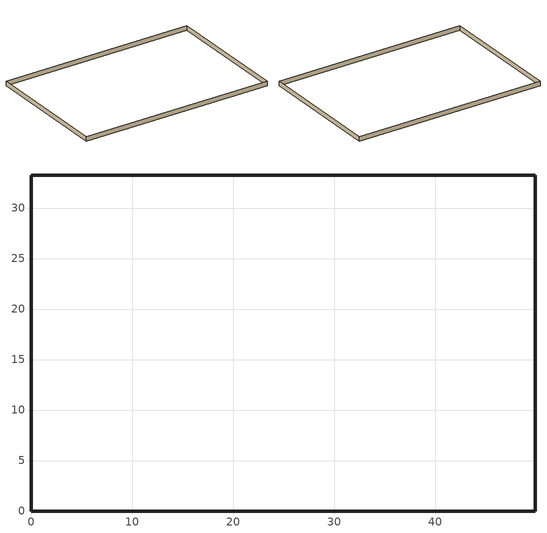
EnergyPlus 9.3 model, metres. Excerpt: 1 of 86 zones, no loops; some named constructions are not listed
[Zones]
FirstFloor_Plenum ZN
 wall outside (nonres_ext_wall): 49.91,0 49.91,33.27 0,33.27 0,0 49.91,0 z2.74:3.96
[Schedule:Compact]
Lobby_Mid ZN Occupancy Schedule: Through: 12/31, For: Monday, Until: 07:00, 0, Until: 07:20, 0, Until: 07:40, 0, Until: 08:00, 0.143, Until: 08:20, 0.857, Until: 08:40, 0.857, Until: 09:00, 0.857, Until: 09:20, 1, Until: 09:40, 1, Until: 10:00, 0.857, Until: 10:20, 0.857, Until: 10:40, 0.857, Until: 11:00, 0.714, Until: 11:20, 0.571, Until: 11:40, 0.429, Until: 12:00, 0.571, Until: 12:20, 0.571, Until: 12:40, 0.571, Until: 13:00, 0.571, Until: 13:20, 0.429, Until: 13:40, 0.143, Until: 14:00, 0.286, Until: 14:20, 0.571, Until: 14:40, 0.857, Until: 15:00, 1, Until: 15:20, 1, Until: 15:40, 0.857, Until: 16:00, 0.857, Until: 16:20, 0.714, Until: 16:40, 1, Until: 17:00, 0.857, Until: 17:20, 0.714, Until: 17:40, 0.714, Until: 18:00, 0.857, Until: 18:20, 0.571, Until: 18:40, 0.286, Until: 19:00, 0, Until: 19:20, 0, Until: 19:40, 0, Until: 20:00, 0, Until: 20:20, 0, Until: 20:40, 0, Until: 21:00, 0, Until: 24:00, 0, For: Tuesday, Until: 07:00, 0, Until: 07:20, 0, Until: 07:40, 0.143, Until: 08:00, 0.286, Until: 08:20, 0.571, Until: 08:40, 0.571, Until: 09:00, 0.571, Until: 09:20, 0.714, Until: 09:40, 0.857, Until: 10:00, 0.857, Until: 10:20, 0.714, Until: 10:40, 0.857, Until: 11:00, 0.857, Until: 11:20, 0.857, Until: 11:40, 0.857, Until: 12:00, 0.857, Until: 12:20, 0.857, Until: 12:40, 0.571, Until: 13:00, 0.286, Until: 13:20, 0.143, Until: 13:40, 0.571, Until: 14:00, 0.571, Until: 14:20, 0.857, Until: 14:40, 0.857, Until: 15:00, 0.857, Until: 15:20, 0.714, Until: 15:40, 0.857, Until: 16:00, 0.857, Until: 16:20, 1, Until: 16:40, 1, Until: 17:00, 0.857, Until: 17:20, 0.857, Until: 17:40, 0.857, Until: 18:00, 0.571, Until: 18:20, 0.286, Until: 18:40, 0.286, Until: 19:00, 0, Until: 19:20, 0, Until: 19:40, 0, Until: 20:00, 0, Until: 20:20, 0, Until: 20:40, 0, Until: 21:00, 0, Until: 24:00, 0, For: Wednesday, Until: 07:00, 0, Until: 07:20, 0, Until: 07:40, 0, Until: 08:00, 0.143, Until: 08:20, 0.714, Until: 08:40, 1, Until: 09:00, 0.857, Until: 09:20, 0.857, Until: 09:40, 0.857, Until: 10:00, 0.857, Until: 10:20, 0.857, Until: 10:40, 0.714, Until: 11:00, 0.857, Until: 11:20, 0.857, Until: 11:40, 0.857, Until: 12:00, 0.857, Until: 12:20, 0.714, Until: 12:40, 0.857, Until: 13:00, 0.571, Until: 13:20, 0.143, Until: 13:40, 0.143, Until: 14:00, 0.714, Until: 14:20, 1, Until: 14:40, 0.571, Until: 15:00, 0.571, Until: 15:20, 0.571, Until: 15:40, 1, Until: 16:00, 0.857, Until: 16:20, 0.857, Until: 16:40, 0.857, Until: 17:00, 0.857, Until: 17:20, 0.857, Until: 17:40, 0.857, Until: 18:00, 0.714, Until: 18:20, 0.286, Until: 18:40, 0.286, Until: 19:00, 0.143, Until: 19:20, 0, Until: 19:40, 0, Until: 20:00, 0, Until: 20:20, 0, Until: 20:40, 0, Until: 21:00, 0, Until: 24:00, 0, For: Thursday, Until: 07:00, 0, Until: 07:20, 0, Until: 07:40, 0, Until: 08:00, 0.143, Until: 08:20, 0.571, Until: 08:40, 0.714, Until: 09:00, 0.857, Until: 09:20, 1, Until: 09:40, 1, Until: 10:00, 1, Until: 10:20, 1, Until: 10:40, 1, Until: 11:00, 0.857, Until: 11:20, 0.857, Until: 11:40, 0.714, Until: 12:00, 0.857, Until: 12:20, 0.857, Until: 12:40, 0.857, Until: 13:00, 0.429, Until: 13:20, 0.286, Until: 13:40, 0.286, Until: 14:00, 0.429, Until: 14:20, 0.571, Until: 14:40, 0.857, Until: 15:00, 0.857, Until: 15:20, 0.714, Until: 15:40, 1, Until: 16:00, 0.857, Until: 16:20, 0.857, Until: 16:40, 1, Until: 17:00, 0.857, Until: 17:20, 0.857, Until: 17:40, 0.571, Until: 18:00, 0.571, Until: 18:20, 0.429, Until: 18:40, 0.286, Until: 19:00, 0, Until: 19:20, 0, Until: 19:40, 0, Until: 20:00, 0, Until: 20:20, 0, Until: 20:40, 0, Until: 21:00, 0, Until: 24:00, 0, For: Friday, Until: 07:00, 0, Until: 07:20, 0, Until: 07:40, 0, Until: 08:00, 0, Until: 08:20, 0.286, Until: 08:40, 0.429, Until: 09:00, 0.429, Until: 09:20, 0.286, Until: 09:40, 0.429, Until: 10:00, 0.429, Until: 10:20, 0.429, Until: 10:40, 0.571, Until: 11:00, 0.571, Until: 11:20, 0.571, Until: 11:40, 0.286, Until: 12:00, 0.286, Until: 12:20, 0.286, Until: 12:40, 0.286, Until: 13:00, 0.143, Until: 13:20, 0.143, Until: 13:40, 0.286, Until: 14:00, 0.286, Until: 14:20, 0.429, Until: 14:40, 0.286, Until: 15:00, 0.286, Until: 15:20, 0.286, Until: 15:40, 0.571, Until: 16:00, 0.429, Until: 16:20, 0.429, Until: 16:40, 0.429, Until: 17:00, 0.429, Until: 17:20, 0.429, Until: 17:40, 0.286, Until: 18:00, 0.286, Until: 18:20, 0.286, Until: 18:40, 0.143, Until: 19:00, 0, Until: 19:20, 0, Until: 19:40, 0, Until: 20:00, 0, Until: 20:20, 0, Until: 20:40, 0, Until: 21:00, 0, Until: 24:00, 0, For: Saturday, Until: 07:00, 0, Until: 07:20, 0, Until: 07:40, 0, Until: 08:00, 0, Until: 08:20, 0.143, Until: 08:40, 0.143, Until: 09:00, 0.143, Until: 09:20, 0.143, Until: 09:40, 0.143, Until: 10:00, 0.143, Until: 10:20, 0.143, Until: 10:40, 0.143, Until: 11:00, 0.143, Until: 11:20, 0.143, Until: 11:40, 0, Until: 12:00, 0, Until: 12:20, 0, Until: 12:40, 0, Until: 13:00, 0.143, Until: 13:20, 0, Until: 13:40, 0, Until: 14:00, 0, Until: 14:20, 0, Until: 14:40, 0, Until: 15:00, 0, Until: 15:20, 0, Until: 15:40, 0, Until: 16:00, 0, Until: 24:00, 0, For: Sunday WinterDesignDay Holiday CustomDay1 CustomDay2, Until: 24:00, 0, For: SummerDesignDay, Until: 06:00, 0, Until: 22:00, 1, Until: 24:00, 0.05
Lobby_Top ZN Occupancy Schedule: Through: 12/31, For: Monday, Until: 07:00, 0, Until: 07:20, 0, Until: 07:40, 0, Until: 08:00, 0.286, Until: 08:20, 0.571, Until: 08:40, 1, Until: 09:00, 1, Until: 09:20, 1, Until: 09:40, 1, Until: 10:00, 0.857, Until: 10:20, 0.714, Until: 10:40, 0.571, Until: 11:00, 0.571, Until: 11:20, 0.714, Until: 11:40, 0.857, Until: 12:00, 0.857, Until: 12:20, 0.857, Until: 12:40, 0.857, Until: 13:00, 0.714, Until: 13:20, 0.286, Until: 13:40, 0, Until: 14:00, 0.571, Until: 14:20, 0.857, Until: 14:40, 1, Until: 15:00, 1, Until: 15:20, 1, Until: 15:40, 0.857, Until: 16:00, 0.857, Until: 16:20, 0.857, Until: 16:40, 1, Until: 17:00, 0.857, Until: 17:20, 0.714, Until: 17:40, 0.857, Until: 18:00, 0.571, Until: 18:20, 0.286, Until: 18:40, 0.286, Until: 19:00, 0, Until: 19:20, 0, Until: 19:40, 0, Until: 20:00, 0, Until: 20:20, 0, Until: 20:40, 0, Until: 21:00, 0, Until: 24:00, 0, For: Tuesday, Until: 07:00, 0, Until: 07:20, 0, Until: 07:40, 0, Until: 08:00, 0.286, Until: 08:20, 0.857, Until: 08:40, 0.714, Until: 09:00, 0.857, Until: 09:20, 0.857, Until: 09:40, 0.857, Until: 10:00, 0.857, Until: 10:20, 0.714, Until: 10:40, 0.714, Until: 11:00, 0.857, Until: 11:20, 1, Until: 11:40, 0.857, Until: 12:00, 0.857, Until: 12:20, 0.714, Until: 12:40, 0.571, Until: 13:00, 0.286, Until: 13:20, 0.571, Until: 13:40, 0.429, Until: 14:00, 0.286, Until: 14:20, 0.429, Until: 14:40, 0.857, Until: 15:00, 0.857, Until: 15:20, 0.857, Until: 15:40, 1, Until: 16:00, 0.857, Until: 16:20, 0.714, Until: 16:40, 0.571, Until: 17:00, 0.714, Until: 17:20, 0.857, Until: 17:40, 0.714, Until: 18:00, 0.571, Until: 18:20, 0.286, Until: 18:40, 0.143, Until: 19:00, 0.286, Until: 19:20, 0, Until: 19:40, 0.143, Until: 20:00, 0.143, Until: 20:20, 0, Until: 20:40, 0, Until: 21:00, 0, Until: 24:00, 0, For: Wednesday, Until: 07:00, 0, Until: 07:20, 0, Until: 07:40, 0, Until: 08:00, 0.286, Until: 08:20, 0.571, Until: 08:40, 0.857, Until: 09:00, 0.857, Until: 09:20, 0.857, Until: 09:40, 0.857, Until: 10:00, 0.857, Until: 10:20, 1, Until: 10:40, 1, Until: 11:00, 0.857, Until: 11:20, 0.857, Until: 11:40, 0.857, Until: 12:00, 0.857, Until: 12:20, 1, Until: 12:40, 1, Until: 13:00, 0.714, Until: 13:20, 0.286, Until: 13:40, 0.143, Until: 14:00, 0.429, Until: 14:20, 0.857, Until: 14:40, 0.714, Until: 15:00, 0.857, Until: 15:20, 0.857, Until: 15:40, 0.857, Until: 16:00, 0.857, Until: 16:20, 1, Until: 16:40, 0.857, Until: 17:00, 0.571, Until: 17:20, 0.571, Until: 17:40, 0.714, Until: 18:00, 0.571, Until: 18:20, 0.571, Until: 18:40, 0.429, Until: 19:00, 0.286, Until: 19:20, 0, Until: 19:40, 0, Until: 20:00, 0, Until: 20:20, 0, Until: 20:40, 0, Until: 21:00, 0, Until: 24:00, 0, For: Thursday, Until: 07:00, 0, Until: 07:20, 0, Until: 07:40, 0, Until: 08:00, 0.143, Until: 08:20, 0.143, Until: 08:40, 0.286, Until: 09:00, 0.571, Until: 09:20, 0.857, Until: 09:40, 0.857, Until: 10:00, 0.857, Until: 10:20, 0.714, Until: 10:40, 1, Until: 11:00, 0.857, Until: 11:20, 0.857, Until: 11:40, 0.714, Until: 12:00, 0.714, Until: 12:20, 0.714, Until: 12:40, 0.571, Until: 13:00, 0.429, Until: 13:20, 0.286, Until: 13:40, 0.286, Until: 14:00, 0.429, Until: 14:20, 0.714, Until: 14:40, 0.857, Until: 15:00, 0.857, Until: 15:20, 1, Until: 15:40, 1, Until: 16:00, 1, Until: 16:20, 1, Until: 16:40, 0.286, Until: 17:00, 0.571, Until: 17:20, 0.857, Until: 17:40, 0.857, Until: 18:00, 0.571, Until: 18:20, 0.286, Until: 18:40, 0.286, Until: 19:00, 0, Until: 19:20, 0, Until: 19:40, 0, Until: 20:00, 0, Until: 20:20, 0, Until: 20:40, 0, Until: 21:00, 0, Until: 24:00, 0, For: Friday, Until: 07:00, 0, Until: 07:20, 0, Until: 07:40, 0, Until: 08:00, 0.143, Until: 08:20, 0.286, Until: 08:40, 0.571, Until: 09:00, 0.571, Until: 09:20, 0.571, Until: 09:40, 0.429, Until: 10:00, 0.429, Until: 10:20, 0.429, Until: 10:40, 0.571, Until: 11:00, 0.571, Until: 11:20, 0.571, Until: 11:40, 0.429, Until: 12:00, 0.429, Until: 12:20, 0.429, Until: 12:40, 0.286, Until: 13:00, 0.286, Until: 13:20, 0.143, Until: 13:40, 0.143, Until: 14:00, 0.286, Until: 14:20, 0.286, Until: 14:40, 0.286, Until: 15:00, 0.429, Until: 15:20, 0.286, Until: 15:40, 0.429, Until: 16:00, 0.429, Until: 16:20, 0.571, Until: 16:40, 0.571, Until: 17:00, 0.429, Until: 17:20, 0.429, Until: 17:40, 0.286, Until: 18:00, 0.429, Until: 18:20, 0.286, Until: 18:40, 0.143, Until: 19:00, 0, Until: 19:20, 0, Until: 19:40, 0, Until: 20:00, 0, Until: 20:20, 0, Until: 20:40, 0, Until: 21:00, 0, Until: 24:00, 0, For: Saturday, Until: 07:00, 0, Until: 07:20, 0, Until: 07:40, 0, Until: 08:00, 0, Until: 08:20, 0, Until: 08:40, 0.143, Until: 09:00, 0.143, Until: 09:20, 0.143, Until: 09:40, 0.143, Until: 10:00, 0.143, Until: 10:20, 0.143, Until: 10:40, 0, Until: 11:00, 0, Until: 11:20, 0, Until: 11:40, 0, Until: 12:00, 0, Until: 12:20, 0, Until: 12:40, 0, Until: 13:00, 0, Until: 13:20, 0, Until: 13:40, 0, Until: 14:00, 0, Until: 14:20, 0, Until: 14:40, 0, Until: 15:00, 0, Until: 15:20, 0, Until: 15:40, 0, Until: 16:00, 0, Until: 24:00, 0, For: Sunday WinterDesignDay Holiday CustomDay1 CustomDay2, Until: 24:00, 0, For: SummerDesignDay, Until: 06:00, 0, Until: 22:00, 1, Until: 24:00, 0.05
OpenOffice_Bot_1 ZN Occupancy Schedule: Through: 12/31, For: Monday, Until: 07:00, 0, Until: 07:20, 0, Until: 07:40, 0, Until: 08:00, 0.4, Until: 08:20, 0.8, Until: 08:40, 1, Until: 09:00, 0.9, Until: 09:20, 0.8, Until: 09:40, 0.8, Until: 10:00, 0.8, Until: 10:20, 0.7, Until: 10:40, 0.8, Until: 11:00, 0.9, Until: 11:20, 1, Until: 11:40, 0.8, Until: 12:00, 0.8, Until: 12:20, 0.7, Until: 12:40, 0.6, Until: 13:00, 0.6, Until: 13:20, 0.6, Until: 13:40, 0.5, Until: 14:00, 0.4, Until: 14:20, 0.4, Until: 14:40, 0.9, Until: 15:00, 0.9, Until: 15:20, 0.9, Until: 15:40, 1, Until: 16:00, 1, Until: 16:20, 0.9, Until: 16:40, 1, Until: 17:00, 0.8, Until: 17:20, 0.7, Until: 17:40, 0.7, Until: 18:00, 0.8, Until: 18:20, 0.6, Until: 18:40, 0.2, Until: 19:00, 0.1, Until: 19:20, 0, Until: 19:40, 0, Until: 20:00, 0, Until: 20:20, 0, Until: 20:40, 0, Until: 21:00, 0, Until: 24:00, 0, For: Tuesday, Until: 07:00, 0, Until: 07:20, 0, Until: 07:40, 0, Until: 08:00, 0.4, Until: 08:20, 0.8, Until: 08:40, 0.8, Until: 09:00, 0.9, Until: 09:20, 0.9, Until: 09:40, 0.9, Until: 10:00, 1, Until: 10:20, 1, Until: 10:40, 0.8, Until: 11:00, 0.8, Until: 11:20, 0.9, Until: 11:40, 1, Until: 12:00, 1, Until: 12:20, 0.8, Until: 12:40, 0.7, Until: 13:00, 0.6, Until: 13:20, 0.4, Until: 13:40, 0.2, Until: 14:00, 0.6, Until: 14:20, 0.6, Until: 14:40, 0.6, Until: 15:00, 0.7, Until: 15:20, 0.8, Until: 15:40, 1, Until: 16:00, 0.9, Until: 16:20, 0.8, Until: 16:40, 0.8, Until: 17:00, 0.8, Until: 17:20, 0.6, Until: 17:40, 0.7, Until: 18:00, 0.6, Until: 18:20, 0.3, Until: 18:40, 0, Until: 19:00, 0, Until: 19:20, 0, Until: 19:40, 0, Until: 20:00, 0, Until: 20:20, 0, Until: 20:40, 0, Until: 21:00, 0, Until: 24:00, 0, For: Wednesday, Until: 07:00, 0, Until: 07:20, 0, Until: 07:40, 0.1, Until: 08:00, 0.3, Until: 08:20, 0.4, Until: 08:40, 0.8, Until: 09:00, 0.8, Until: 09:20, 0.8, Until: 09:40, 0.8, Until: 10:00, 0.8, Until: 10:20, 0.8, Until: 10:40, 1, Until: 11:00, 0.9, Until: 11:20, 0.8, Until: 11:40, 0.8, Until: 12:00, 0.8, Until: 12:20, 0.6, Until: 12:40, 0.6, Until: 13:00, 0.4, Until: 13:20, 0.4, Until: 13:40, 0.5, Until: 14:00, 0.7, Until: 14:20, 0.9, Until: 14:40, 1, Until: 15:00, 0.8, Until: 15:20, 0.7, Until: 15:40, 0.8, Until: 16:00, 0.8, Until: 16:20, 0.8, Until: 16:40, 0.8, Until: 17:00, 0.8, Until: 17:20, 0.8, Until: 17:40, 0.8, Until: 18:00, 0.8, Until: 18:20, 0.6, Until: 18:40, 0.5, Until: 19:00, 0.2, Until: 19:20, 0, Until: 19:40, 0, Until: 20:00, 0, Until: 20:20, 0, Until: 20:40, 0, Until: 21:00, 0, Until: 24:00, 0, For: Thursday, Until: 07:00, 0, Until: 07:20, 0, Until: 07:40, 0, Until: 08:00, 0.2, Until: 08:20, 0.3, Until: 08:40, 0.5, Until: 09:00, 0.6, Until: 09:20, 0.5, Until: 09:40, 0.9, Until: 10:00, 0.8, Until: 10:20, 0.8, Until: 10:40, 0.7, Until: 11:00, 0.8, Until: 11:20, 0.8, Until: 11:40, 0.7, Until: 12:00, 0.8, Until: 12:20, 0.9, Until: 12:40, 0.8, Until: 13:00, 0.6, Until: 13:20, 0.4, Until: 13:40, 0.2, Until: 14:00, 0.5, Until: 14:20, 0.8, Until: 14:40, 0.9, Until: 15:00, 0.9, Until: 15:20, 0.9, Until: 15:40, 1, Until: 16:00, 1, Until: 16:20, 1, Until: 16:40, 1, Until: 17:00, 0.8, Until: 17:20, 0.6, Until: 17:40, 0.4, Until: 18:00, 0.6, Until: 18:20, 0.6, Until: 18:40, 0.2, Until: 19:00, 0.1, Until: 19:20, 0, Until: 19:40, 0, Until: 20:00, 0, Until: 20:20, 0, Until: 20:40, 0, Until: 21:00, 0, Until: 24:00, 0, For: Friday, Until: 07:00, 0, Until: 07:20, 0, Until: 07:40, 0, Until: 08:00, 0.2, Until: 08:20, 0.4, Until: 08:40, 0.4, Until: 09:00, 0.4, Until: 09:20, 0.5, Until: 09:40, 0.5, Until: 10:00, 0.5, Until: 10:20, 0.4, Until: 10:40, 0.4, Until: 11:00, 0.5, Until: 11:20, 0.5, Until: 11:40, 0.4, Until: 12:00, 0.2, Until: 12:20, 0.1, Until: 12:40, 0.2, Until: 13:00, 0.2, Until: 13:20, 0.2, Until: 13:40, 0.2, Until: 14:00, 0.4, Until: 14:20, 0.4, Until: 14:40, 0.4, Until: 15:00, 0.4, Until: 15:20, 0.4, Until: 15:40, 0.4, Until: 16:00, 0.4, Until: 16:20, 0.5, Until: 16:40, 0.5, Until: 17:00, 0.5, Until: 17:20, 0.4, Until: 17:40, 0.4, Until: 18:00, 0.4, Until: 18:20, 0.3, Until: 18:40, 0.2, Until: 19:00, 0.1, Until: 19:20, 0, Until: 19:40, 0, Until: 20:00, 0, Until: 20:20, 0, Until: 20:40, 0, Until: 21:00, 0, Until: 24:00, 0, For: Saturday, Until: 07:00, 0, Until: 07:20, 0, Until: 07:40, 0, Until: 08:00, 0, Until: 08:20, 0.1, Until: 08:40, 0.2, Until: 09:00, 0.2, Until: 09:20, 0.1, Until: 09:40, 0.1, Until: 10:00, 0.1, Until: 10:20, 0.1, Until: 10:40, 0.1, Until: 11:00, 0.1, Until: 11:20, 0.1, Until: 11:40, 0, Until: 12:00, 0, Until: 12:20, 0.1, Until: 12:40, 0, Until: 13:00, 0, Until: 13:20, 0.1, Until: 13:40, 0.1, Until: 14:00, 0.1, Until: 14:20, 0, Until: 14:40, 0, Until: 15:00, 0, Until: 15:20, 0, Until: 15:40, 0, Until: 16:00, 0, Until: 24:00, 0, For: Sunday WinterDesignDay Holiday CustomDay1 CustomDay2, Until: 24:00, 0, For: SummerDesignDay, Until: 06:00, 0, Until: 22:00, 1, Until: 24:00, 0.05
OpenOffice_Bot_2 ZN Occupancy Schedule: Through: 12/31, For: Monday, Until: 07:00, 0, Until: 07:20, 0, Until: 07:40, 0, Until: 08:00, 0.273, Until: 08:20, 0.545, Until: 08:40, 0.909, Until: 09:00, 0.909, Until: 09:20, 0.818, Until: 09:40, 0.636, Until: 10:00, 0.727, Until: 10:20, 0.909, Until: 10:40, 0.727, Until: 11:00, 0.727, Until: 11:20, 0.818, Until: 11:40, 0.818, Until: 12:00, 0.818, Until: 12:20, 0.818, Until: 12:40, 0.545, Until: 13:00, 0.364, Until: 13:20, 0.273, Until: 13:40, 0.364, Until: 14:00, 0.455, Until: 14:20, 0.727, Until: 14:40, 0.909, Until: 15:00, 0.909, Until: 15:20, 0.818, Until: 15:40, 0.818, Until: 16:00, 0.909, Until: 16:20, 0.909, Until: 16:40, 1, Until: 17:00, 0.909, Until: 17:20, 0.818, Until: 17:40, 0.727, Until: 18:00, 0.545, Until: 18:20, 0.364, Until: 18:40, 0.182, Until: 19:00, 0.091, Until: 19:20, 0, Until: 19:40, 0, Until: 20:00, 0, Until: 20:20, 0, Until: 20:40, 0, Until: 21:00, 0, Until: 24:00, 0, For: Tuesday, Until: 07:00, 0, Until: 07:20, 0, Until: 07:40, 0.182, Until: 08:00, 0.455, Until: 08:20, 0.727, Until: 08:40, 0.727, Until: 09:00, 0.909, Until: 09:20, 1, Until: 09:40, 1, Until: 10:00, 0.909, Until: 10:20, 0.818, Until: 10:40, 0.727, Until: 11:00, 0.727, Until: 11:20, 0.818, Until: 11:40, 0.909, Until: 12:00, 0.909, Until: 12:20, 0.909, Until: 12:40, 0.545, Until: 13:00, 0.545, Until: 13:20, 0.364, Until: 13:40, 0.364, Until: 14:00, 0.364, Until: 14:20, 0.545, Until: 14:40, 0.727, Until: 15:00, 0.818, Until: 15:20, 0.818, Until: 15:40, 0.909, Until: 16:00, 0.818, Until: 16:20, 0.727, Until: 16:40, 0.818, Until: 17:00, 0.818, Until: 17:20, 0.818, Until: 17:40, 0.727, Until: 18:00, 0.545, Until: 18:20, 0.273, Until: 18:40, 0.091, Until: 19:00, 0.091, Until: 19:20, 0, Until: 19:40, 0, Until: 20:00, 0, Until: 20:20, 0, Until: 20:40, 0, Until: 21:00, 0, Until: 24:00, 0, For: Wednesday, Until: 07:00, 0, Until: 07:20, 0, Until: 07:40, 0.182, Until: 08:00, 0.364, Until: 08:20, 0.636, Until: 08:40, 0.909, Until: 09:00, 0.909, Until: 09:20, 0.818, Until: 09:40, 0.818, Until: 10:00, 0.909, Until: 10:20, 0.909, Until: 10:40, 0.909, Until: 11:00, 0.727, Until: 11:20, 0.455, Until: 11:40, 0.636, Until: 12:00, 0.818, Until: 12:20, 0.818, Until: 12:40, 0.364, Until: 13:00, 0.364, Until: 13:20, 0.455, Until: 13:40, 0.545, Until: 14:00, 0.909, Until: 14:20, 0.909, Until: 14:40, 0.727, Until: 15:00, 0.727, Until: 15:20, 0.818, Until: 15:40, 0.818, Until: 16:00, 0.818, Until: 16:20, 0.818, Until: 16:40, 0.818, Until: 17:00, 0.727, Until: 17:20, 0.636, Until: 17:40, 0.909, Until: 18:00, 0.727, Until: 18:20, 0.727, Until: 18:40, 0.545, Until: 19:00, 0.364, Until: 19:20, 0.182, Until: 19:40, 0, Until: 20:00, 0, Until: 20:20, 0, Until: 20:40, 0, Until: 21:00, 0, Until: 24:00, 0, For: Thursday, Until: 07:00, 0, Until: 07:20, 0, Until: 07:40, 0.182, Until: 08:00, 0.364, Until: 08:20, 0.545, Until: 08:40, 0.545, Until: 09:00, 0.727, Until: 09:20, 0.818, Until: 09:40, 0.818, Until: 10:00, 0.909, Until: 10:20, 1, Until: 10:40, 0.909, Until: 11:00, 0.909, Until: 11:20, 0.818, Until: 11:40, 0.909, Until: 12:00, 0.909, Until: 12:20, 0.909, Until: 12:40, 0.455, Until: 13:00, 0.273, Until: 13:20, 0.364, Until: 13:40, 0.364, Until: 14:00, 0.909, Until: 14:20, 0.909, Until: 14:40, 0.727, Until: 15:00, 0.636, Until: 15:20, 0.545, Until: 15:40, 0.636, Until: 16:00, 0.727, Until: 16:20, 0.818, Until: 16:40, 0.818, Until: 17:00, 0.818, Until: 17:20, 0.818, Until: 17:40, 0.818, Until: 18:00, 0.727, Until: 18:20, 0.545, Until: 18:40, 0.182, Until: 19:00, 0.091, Until: 19:20, 0, Until: 19:40, 0, Until: 20:00, 0, Until: 20:20, 0, Until: 20:40, 0, Until: 21:00, 0, Until: 24:00, 0, For: Friday, Until: 07:00, 0, Until: 07:20, 0, Until: 07:40, 0, Until: 08:00, 0.091, Until: 08:20, 0.273, Until: 08:40, 0.455, Until: 09:00, 0.455, Until: 09:20, 0.364, Until: 09:40, 0.455, Until: 10:00, 0.455, Until: 10:20, 0.545, Until: 10:40, 0.545, Until: 11:00, 0.545, Until: 11:20, 0.545, Until: 11:40, 0.364, Until: 12:00, 0.364, Until: 12:20, 0.364, Until: 12:40, 0.273, Until: 13:00, 0.182, Until: 13:20, 0.273, Until: 13:40, 0.364, Until: 14:00, 0.364, Until: 14:20, 0.364, Until: 14:40, 0.364, Until: 15:00, 0.364, Until: 15:20, 0.364, Until: 15:40, 0.364, Until: 16:00, 0.455, Until: 16:20, 0.455, Until: 16:40, 0.545, Until: 17:00, 0.455, Until: 17:20, 0.364, Until: 17:40, 0.273, Until: 18:00, 0.273, Until: 18:20, 0.273, Until: 18:40, 0.182, Until: 19:00, 0.091, Until: 19:20, 0, Until: 19:40, 0, Until: 20:00, 0, Until: 20:20, 0, Until: 20:40, 0, Until: 21:00, 0, Until: 24:00, 0, For: Saturday, Until: 07:00, 0, Until: 07:20, 0, Until: 07:40, 0, Until: 08:00, 0, Until: 08:20, 0.091, Until: 08:40, 0.182, Until: 09:00, 0.182, Until: 09:20, 0.182, Until: 09:40, 0.182, Until: 10:00, 0.182, Until: 10:20, 0.091, Until: 10:40, 0.091, Until: 11:00, 0.182, Until: 11:20, 0.182, Until: 11:40, 0.091, Until: 12:00, 0, Until: 12:20, 0, Until: 12:40, 0.091, Until: 13:00, 0.091, Until: 13:20, 0.091, Until: 13:40, 0.091, Until: 14:00, 0.091, Until: 14:20, 0, Until: 14:40, 0, Until: 15:00, 0, Until: 15:20, 0, Until: 15:40, 0, Until: 16:00, 0, Until: 24:00, 0, For: Sunday WinterDesignDay Holiday CustomDay1 CustomDay2, Until: 24:00, 0, For: SummerDesignDay, Until: 06:00, 0, Until: 22:00, 1, Until: 24:00, 0.05
OpenOffice_Bot_3 ZN Occupancy Schedule: Through: 12/31, For: Monday, Until: 07:00, 0, Until: 07:20, 0, Until: 07:40, 0.1, Until: 08:00, 0.2, Until: 08:20, 0.3, Until: 08:40, 0.8, Until: 09:00, 1, Until: 09:20, 1, Until: 09:40, 1, Until: 10:00, 0.8, Until: 10:20, 0.7, Until: 10:40, 0.5, Until: 11:00, 0.6, Until: 11:20, 0.7, Until: 11:40, 0.6, Until: 12:00, 0.6, Until: 12:20, 0.7, Until: 12:40, 0.7, Until: 13:00, 0.4, Until: 13:20, 0.2, Until: 13:40, 0.3, Until: 14:00, 0.4, Until: 14:20, 0.7, Until: 14:40, 0.9, Until: 15:00, 1, Until: 15:20, 1, Until: 15:40, 0.9, Until: 16:00, 0.9, Until: 16:20, 0.9, Until: 16:40, 1, Until: 17:00, 0.8, Until: 17:20, 0.6, Until: 17:40, 0.6, Until: 18:00, 0.6, Until: 18:20, 0.6, Until: 18:40, 0.2, Until: 19:00, 0, Until: 19:20, 0, Until: 19:40, 0, Until: 20:00, 0, Until: 20:20, 0, Until: 20:40, 0, Until: 21:00, 0, Until: 24:00, 0, For: Tuesday, Until: 07:00, 0, Until: 07:20, 0.1, Until: 07:40, 0, Until: 08:00, 0.2, Until: 08:20, 0.6, Until: 08:40, 0.8, Until: 09:00, 0.9, Until: 09:20, 1, Until: 09:40, 1, Until: 10:00, 1, Until: 10:20, 0.9, Until: 10:40, 0.9, Until: 11:00, 0.8, Until: 11:20, 0.8, Until: 11:40, 0.8, Until: 12:00, 0.8, Until: 12:20, 0.9, Until: 12:40, 0.6, Until: 13:00, 0.2, Until: 13:20, 0.2, Until: 13:40, 0.4, Until: 14:00, 0.6, Until: 14:20, 0.6, Until: 14:40, 0.5, Until: 15:00, 0.6, Until: 15:20, 0.8, Until: 15:40, 0.9, Until: 16:00, 0.8, Until: 16:20, 0.8, Until: 16:40, 0.7, Until: 17:00, 0.8, Until: 17:20, 0.8, Until: 17:40, 0.8, Until: 18:00, 0.6, Until: 18:20, 0.5, Until: 18:40, 0.2, Until: 19:00, 0, Until: 19:20, 0.1, Until: 19:40, 0.1, Until: 20:00, 0, Until: 20:20, 0, Until: 20:40, 0, Until: 21:00, 0, Until: 24:00, 0, For: Wednesday, Until: 07:00, 0, Until: 07:20, 0, Until: 07:40, 0, Until: 08:00, 0.2, Until: 08:20, 0.8, Until: 08:40, 0.8, Until: 09:00, 0.8, Until: 09:20, 0.7, Until: 09:40, 0.7, Until: 10:00, 0.8, Until: 10:20, 0.8, Until: 10:40, 0.9, Until: 11:00, 0.9, Until: 11:20, 0.9, Until: 11:40, 0.8, Until: 12:00, 0.9, Until: 12:20, 1, Until: 12:40, 0.9, Until: 13:00, 0.8, Until: 13:20, 0.8, Until: 13:40, 0.5, Until: 14:00, 0.2, Until: 14:20, 0.4, Until: 14:40, 0.8, Until: 15:00, 0.8, Until: 15:20, 0.9, Until: 15:40, 0.9, Until: 16:00, 0.8, Until: 16:20, 0.8, Until: 16:40, 0.8, Until: 17:00, 0.8, Until: 17:20, 0.8, Until: 17:40, 0.6, Until: 18:00, 0.6, Until: 18:20, 0.6, Until: 18:40, 0.4, Until: 19:00, 0.2, Until: 19:20, 0.1, Until: 19:40, 0, Until: 20:00, 0, Until: 20:20, 0, Until: 20:40, 0, Until: 21:00, 0, Until: 24:00, 0, For: Thursday, Until: 07:00, 0, Until: 07:20, 0, Until: 07:40, 0, Until: 08:00, 0.2, Until: 08:20, 0.7, Until: 08:40, 0.9, Until: 09:00, 0.8, Until: 09:20, 0.8, Until: 09:40, 0.6, Until: 10:00, 0.8, Until: 10:20, 0.9, Until: 10:40, 0.9, Until: 11:00, 0.9, Until: 11:20, 0.9, Until: 11:40, 1, Until: 12:00, 1, Until: 12:20, 1, Until: 12:40, 0.9, Until: 13:00, 0.2, Until: 13:20, 0.2, Until: 13:40, 0.6, Until: 14:00, 0.8, Until: 14:20, 0.9, Until: 14:40, 0.9, Until: 15:00, 0.8, Until: 15:20, 0.8, Until: 15:40, 0.8, Until: 16:00, 0.9, Until: 16:20, 1, Until: 16:40, 1, Until: 17:00, 1, Until: 17:20, 1, Until: 17:40, 0.9, Until: 18:00, 0.8, Until: 18:20, 0.6, Until: 18:40, 0.2, Until: 19:00, 0, Until: 19:20, 0, Until: 19:40, 0, Until: 20:00, 0, Until: 20:20, 0, Until: 20:40, 0, Until: 21:00, 0, Until: 24:00, 0, For: Friday, Until: 07:00, 0, Until: 07:20, 0, Until: 07:40, 0, Until: 08:00, 0.2, Until: 08:20, 0.4, Until: 08:40, 0.4, Until: 09:00, 0.4, Until: 09:20, 0.4, Until: 09:40, 0.4, Until: 10:00, 0.4, Until: 10:20, 0.5, Until: 10:40, 0.5, Until: 11:00, 0.5, Until: 11:20, 0.5, Until: 11:40, 0.4, Until: 12:00, 0.4, Until: 12:20, 0.4, Until: 12:40, 0.2, Until: 13:00, 0.2, Until: 13:20, 0.4, Until: 13:40, 0.3, Until: 14:00, 0.3, Until: 14:20, 0.4, Until: 14:40, 0.2, Until: 15:00, 0.3, Until: 15:20, 0.4, Until: 15:40, 0.4, Until: 16:00, 0.4, Until: 16:20, 0.5, Until: 16:40, 0.5, Until: 17:00, 0.5, Until: 17:20, 0.4, Until: 17:40, 0.4, Until: 18:00, 0.4, Until: 18:20, 0.3, Until: 18:40, 0.1, Until: 19:00, 0.1, Until: 19:20, 0, Until: 19:40, 0, Until: 20:00, 0, Until: 20:20, 0, Until: 20:40, 0, Until: 21:00, 0, Until: 24:00, 0, For: Saturday, Until: 07:00, 0, Until: 07:20, 0, Until: 07:40, 0, Until: 08:00, 0, Until: 08:20, 0.1, Until: 08:40, 0.2, Until: 09:00, 0.2, Until: 09:20, 0.2, Until: 09:40, 0.1, Until: 10:00, 0.1, Until: 10:20, 0.1, Until: 10:40, 0.1, Until: 11:00, 0.1, Until: 11:20, 0.1, Until: 11:40, 0, Until: 12:00, 0, Until: 12:20, 0, Until: 12:40, 0, Until: 13:00, 0.1, Until: 13:20, 0.1, Until: 13:40, 0.1, Until: 14:00, 0.1, Until: 14:20, 0, Until: 14:40, 0, Until: 15:00, 0, Until: 15:20, 0, Until: 15:40, 0, Until: 16:00, 0, Until: 24:00, 0, For: Sunday WinterDesignDay Holiday CustomDay1 CustomDay2, Until: 24:00, 0, For: SummerDesignDay, Until: 06:00, 0, Until: 22:00, 1, Until: 24:00, 0.05
OpenOffice_Mid_1 ZN Occupancy Schedule: Through: 12/31, For: Monday, Until: 07:00, 0, Until: 07:20, 0, Until: 07:40, 0, Until: 08:00, 0.6, Until: 08:20, 0.8, Until: 08:40, 0.9, Until: 09:00, 0.9, Until: 09:20, 0.9, Until: 09:40, 0.9, Until: 10:00, 0.8, Until: 10:20, 0.8, Until: 10:40, 0.7, Until: 11:00, 0.8, Until: 11:20, 0.9, Until: 11:40, 1, Until: 12:00, 0.9, Until: 12:20, 0.8, Until: 12:40, 0.4, Until: 13:00, 0.4, Until: 13:20, 0.2, Until: 13:40, 0.3, Until: 14:00, 0.6, Until: 14:20, 0.8, Until: 14:40, 0.9, Until: 15:00, 0.9, Until: 15:20, 0.9, Until: 15:40, 0.9, Until: 16:00, 0.8, Until: 16:20, 0.8, Until: 16:40, 0.9, Until: 17:00, 1, Until: 17:20, 1, Until: 17:40, 0.8, Until: 18:00, 0.7, Until: 18:20, 0.4, Until: 18:40, 0.3, Until: 19:00, 0.2, Until: 19:20, 0, Until: 19:40, 0, Until: 20:00, 0, Until: 20:20, 0, Until: 20:40, 0, Until: 21:00, 0, Until: 24:00, 0, For: Tuesday, Until: 07:00, 0, Until: 07:20, 0, Until: 07:40, 0, Until: 08:00, 0.2, Until: 08:20, 0.6, Until: 08:40, 0.7, Until: 09:00, 0.8, Until: 09:20, 0.9, Until: 09:40, 1, Until: 10:00, 0.9, Until: 10:20, 0.8, Until: 10:40, 0.5, Until: 11:00, 0.6, Until: 11:20, 0.8, Until: 11:40, 1, Until: 12:00, 1, Until: 12:20, 1, Until: 12:40, 0.4, Until: 13:00, 0.4, Until: 13:20, 0.4, Until: 13:40, 0.3, Until: 14:00, 0.4, Until: 14:20, 0.8, Until: 14:40, 0.7, Until: 15:00, 0.8, Until: 15:20, 0.9, Until: 15:40, 0.9, Until: 16:00, 0.8, Until: 16:20, 0.7, Until: 16:40, 0.8, Until: 17:00, 0.7, Until: 17:20, 0.6, Until: 17:40, 0.8, Until: 18:00, 0.7, Until: 18:20, 0.7, Until: 18:40, 0.4, Until: 19:00, 0.2, Until: 19:20, 0, Until: 19:40, 0, Until: 20:00, 0, Until: 20:20, 0, Until: 20:40, 0, Until: 21:00, 0, Until: 24:00, 0, For: Wednesday, Until: 07:00, 0, Until: 07:20, 0, Until: 07:40, 0, Until: 08:00, 0.3, Until: 08:20, 0.8, Until: 08:40, 0.9, Until: 09:00, 0.9, Until: 09:20, 0.9, Until: 09:40, 0.9, Until: 10:00, 1, Until: 10:20, 1, Until: 10:40, 1, Until: 11:00, 1, Until: 11:20, 0.9, Until: 11:40, 0.8, Until: 12:00, 0.8, Until: 12:20, 0.9, Until: 12:40, 0.8, Until: 13:00, 0.6, Until: 13:20, 0.4, Until: 13:40, 0.2, Until: 14:00, 0.4, Until: 14:20, 0.8, Until: 14:40, 0.8, Until: 15:00, 0.9, Until: 15:20, 1, Until: 15:40, 1, Until: 16:00, 1, Until: 16:20, 0.9, Until: 16:40, 0.7, Until: 17:00, 0.7, Until: 17:20, 0.7, Until: 17:40, 0.6, Until: 18:00, 0.7, Until: 18:20, 0.7, Until: 18:40, 0.3, Until: 19:00, 0.4, Until: 19:20, 0.3, Until: 19:40, 0.1, Until: 20:00, 0, Until: 20:20, 0, Until: 20:40, 0, Until: 21:00, 0, Until: 24:00, 0, For: Thursday, Until: 07:00, 0, Until: 07:20, 0, Until: 07:40, 0.1, Until: 08:00, 0.2, Until: 08:20, 0.5, Until: 08:40, 0.7, Until: 09:00, 0.8, Until: 09:20, 0.9, Until: 09:40, 0.9, Until: 10:00, 0.9, Until: 10:20, 0.9, Until: 10:40, 0.7, Until: 11:00, 0.7, Until: 11:20, 0.7, Until: 11:40, 0.9, Until: 12:00, 1, Until: 12:20, 1, Until: 12:40, 0.6, Until: 13:00, 0.4, Until: 13:20, 0.6, Until: 13:40, 0.4, Until: 14:00, 0.7, Until: 14:20, 0.8, Until: 14:40, 0.8, Until: 15:00, 0.8, Until: 15:20, 0.9, Until: 15:40, 0.8, Until: 16:00, 0.9, Until: 16:20, 1, Until: 16:40, 1, Until: 17:00, 1, Until: 17:20, 1, Until: 17:40, 0.8, Until: 18:00, 0.7, Until: 18:20, 0.6, Until: 18:40, 0.6, Until: 19:00, 0.4, Until: 19:20, 0, Until: 19:40, 0.1, Until: 20:00, 0, Until: 20:20, 0, Until: 20:40, 0, Until: 21:00, 0, Until: 24:00, 0, For: Friday, Until: 07:00, 0, Until: 07:20, 0, Until: 07:40, 0, Until: 08:00, 0.1, Until: 08:20, 0.3, Until: 08:40, 0.4, Until: 09:00, 0.4, Until: 09:20, 0.4, Until: 09:40, 0.4, Until: 10:00, 0.5, Until: 10:20, 0.5, Until: 10:40, 0.4, Until: 11:00, 0.4, Until: 11:20, 0.4, Until: 11:40, 0.4, Until: 12:00, 0.4, Until: 12:20, 0.4, Until: 12:40, 0.3, Until: 13:00, 0.2, Until: 13:20, 0.1, Until: 13:40, 0.1, Until: 14:00, 0.3, Until: 14:20, 0.4, Until: 14:40, 0.4, Until: 15:00, 0.4, Until: 15:20, 0.4, Until: 15:40, 0.4, Until: 16:00, 0.4, Until: 16:20, 0.4, Until: 16:40, 0.4, Until: 17:00, 0.4, Until: 17:20, 0.4, Until: 17:40, 0.4, Until: 18:00, 0.3, Until: 18:20, 0.4, Until: 18:40, 0.2, Until: 19:00, 0, Until: 19:20, 0, Until: 19:40, 0, Until: 20:00, 0, Until: 20:20, 0, Until: 20:40, 0, Until: 21:00, 0, Until: 24:00, 0, For: Saturday, Until: 07:00, 0, Until: 07:20, 0, Until: 07:40, 0, Until: 08:00, 0, Until: 08:20, 0.1, Until: 08:40, 0.1, Until: 09:00, 0.2, Until: 09:20, 0.2, Until: 09:40, 0.2, Until: 10:00, 0.1, Until: 10:20, 0.1, Until: 10:40, 0.1, Until: 11:00, 0.1, Until: 11:20, 0.1, Until: 11:40, 0.1, Until: 12:00, 0.1, Until: 12:20, 0, Until: 12:40, 0, Until: 13:00, 0, Until: 13:20, 0.1, Until: 13:40, 0.1, Until: 14:00, 0.1, Until: 14:20, 0, Until: 14:40, 0, Until: 15:00, 0, Until: 15:20, 0, Until: 15:40, 0, Until: 16:00, 0, Until: 24:00, 0, For: Sunday WinterDesignDay Holiday CustomDay1 CustomDay2, Until: 24:00, 0, For: SummerDesignDay, Until: 06:00, 0, Until: 22:00, 1, Until: 24:00, 0.05
OpenOffice_Mid_2 ZN Occupancy Schedule: Through: 12/31, For: Monday, Until: 07:00, 0, Until: 07:20, 0, Until: 07:40, 0.091, Until: 08:00, 0.364, Until: 08:20, 0.727, Until: 08:40, 0.909, Until: 09:00, 1, Until: 09:20, 1, Until: 09:40, 0.909, Until: 10:00, 0.818, Until: 10:20, 0.727, Until: 10:40, 0.545, Until: 11:00, 0.636, Until: 11:20, 0.727, Until: 11:40, 0.727, Until: 12:00, 0.727, Until: 12:20, 0.727, Until: 12:40, 0.727, Until: 13:00, 0.545, Until: 13:20, 0.364, Until: 13:40, 0.182, Until: 14:00, 0.455, Until: 14:20, 0.818, Until: 14:40, 0.909, Until: 15:00, 0.909, Until: 15:20, 1, Until: 15:40, 0.909, Until: 16:00, 0.909, Until: 16:20, 0.818, Until: 16:40, 0.727, Until: 17:00, 0.636, Until: 17:20, 0.545, Until: 17:40, 0.727, Until: 18:00, 0.545, Until: 18:20, 0.364, Until: 18:40, 0.364, Until: 19:00, 0.182, Until: 19:20, 0, Until: 19:40, 0, Until: 20:00, 0, Until: 20:20, 0, Until: 20:40, 0, Until: 21:00, 0, Until: 24:00, 0, For: Tuesday, Until: 07:00, 0, Until: 07:20, 0, Until: 07:40, 0, Until: 08:00, 0.182, Until: 08:20, 0.727, Until: 08:40, 0.909, Until: 09:00, 0.909, Until: 09:20, 0.909, Until: 09:40, 0.909, Until: 10:00, 0.909, Until: 10:20, 1, Until: 10:40, 1, Until: 11:00, 0.909, Until: 11:20, 0.727, Until: 11:40, 0.727, Until: 12:00, 0.727, Until: 12:20, 0.636, Until: 12:40, 0.545, Until: 13:00, 0.364, Until: 13:20, 0.182, Until: 13:40, 0.364, Until: 14:00, 0.545, Until: 14:20, 0.545, Until: 14:40, 0.636, Until: 15:00, 0.818, Until: 15:20, 1, Until: 15:40, 1, Until: 16:00, 0.727, Until: 16:20, 0.545, Until: 16:40, 0.818, Until: 17:00, 0.727, Until: 17:20, 0.727, Until: 17:40, 0.727, Until: 18:00, 0.545, Until: 18:20, 0.364, Until: 18:40, 0.273, Until: 19:00, 0.273, Until: 19:20, 0.182, Until: 19:40, 0, Until: 20:00, 0, Until: 20:20, 0, Until: 20:40, 0, Until: 21:00, 0, Until: 24:00, 0, For: Wednesday, Until: 07:00, 0, Until: 07:20, 0, Until: 07:40, 0, Until: 08:00, 0.182, Until: 08:20, 0.545, Until: 08:40, 0.545, Until: 09:00, 0.545, Until: 09:20, 0.636, Until: 09:40, 0.545, Until: 10:00, 0.727, Until: 10:20, 0.818, Until: 10:40, 0.909, Until: 11:00, 0.909, Until: 11:20, 0.818, Until: 11:40, 0.818, Until: 12:00, 0.727, Until: 12:20, 0.636, Until: 12:40, 0.636, Until: 13:00, 0.455, Until: 13:20, 0.182, Until: 13:40, 0.364, Until: 14:00, 0.545, Until: 14:20, 0.727, Until: 14:40, 0.545, Until: 15:00, 0.545, Until: 15:20, 0.455, Until: 15:40, 0.727, Until: 16:00, 0.727, Until: 16:20, 0.818, Until: 16:40, 0.727, Until: 17:00, 0.818, Until: 17:20, 0.909, Until: 17:40, 0.818, Until: 18:00, 0.727, Until: 18:20, 0.364, Until: 18:40, 0.273, Until: 19:00, 0, Until: 19:20, 0, Until: 19:40, 0, Until: 20:00, 0, Until: 20:20, 0, Until: 20:40, 0, Until: 21:00, 0, Until: 24:00, 0, For: Thursday, Until: 07:00, 0, Until: 07:20, 0, Until: 07:40, 0.091, Until: 08:00, 0.364, Until: 08:20, 0.545, Until: 08:40, 0.545, Until: 09:00, 0.727, Until: 09:20, 0.909, Until: 09:40, 0.909, Until: 10:00, 0.909, Until: 10:20, 0.909, Until: 10:40, 0.818, Until: 11:00, 0.727, Until: 11:20, 0.636, Until: 11:40, 0.818, Until: 12:00, 0.818, Until: 12:20, 0.818, Until: 12:40, 0.727, Until: 13:00, 0.818, Until: 13:20, 0.727, Until: 13:40, 0.364, Until: 14:00, 0.364, Until: 14:20, 0.545, Until: 14:40, 0.909, Until: 15:00, 0.818, Until: 15:20, 0.727, Until: 15:40, 1, Until: 16:00, 0.909, Until: 16:20, 0.909, Until: 16:40, 0.727, Until: 17:00, 0.727, Until: 17:20, 0.727, Until: 17:40, 0.727, Until: 18:00, 0.727, Until: 18:20, 0.545, Until: 18:40, 0.364, Until: 19:00, 0.273, Until: 19:20, 0, Until: 19:40, 0, Until: 20:00, 0, Until: 20:20, 0, Until: 20:40, 0, Until: 21:00, 0, Until: 24:00, 0, For: Friday, Until: 07:00, 0, Until: 07:20, 0, Until: 07:40, 0, Until: 08:00, 0.182, Until: 08:20, 0.364, Until: 08:40, 0.545, Until: 09:00, 0.545, Until: 09:20, 0.545, Until: 09:40, 0.545, Until: 10:00, 0.455, Until: 10:20, 0.364, Until: 10:40, 0.364, Until: 11:00, 0.455, Until: 11:20, 0.455, Until: 11:40, 0.273, Until: 12:00, 0.273, Until: 12:20, 0.364, Until: 12:40, 0.455, Until: 13:00, 0.364, Until: 13:20, 0.273, Until: 13:40, 0.182, Until: 14:00, 0.182, Until: 14:20, 0.273, Until: 14:40, 0.364, Until: 15:00, 0.364, Until: 15:20, 0.364, Until: 15:40, 0.455, Until: 16:00, 0.455, Until: 16:20, 0.455, Until: 16:40, 0.455, Until: 17:00, 0.455, Until: 17:20, 0.455, Until: 17:40, 0.364, Until: 18:00, 0.364, Until: 18:20, 0.273, Until: 18:40, 0.091, Until: 19:00, 0.091, Until: 19:20, 0, Until: 19:40, 0, Until: 20:00, 0, Until: 20:20, 0, Until: 20:40, 0, Until: 21:00, 0, Until: 24:00, 0, For: Saturday, Until: 07:00, 0, Until: 07:20, 0, Until: 07:40, 0, Until: 08:00, 0.091, Until: 08:20, 0.182, Until: 08:40, 0.182, Until: 09:00, 0.091, Until: 09:20, 0.091, Until: 09:40, 0.091, Until: 10:00, 0.091, Until: 10:20, 0.182, Until: 10:40, 0.091, Until: 11:00, 0.182, Until: 11:20, 0.182, Until: 11:40, 0.091, Until: 12:00, 0, Until: 12:20, 0.091, Until: 12:40, 0.091, Until: 13:00, 0, Until: 13:20, 0, Until: 13:40, 0, Until: 14:00, 0, Until: 14:20, 0, Until: 14:40, 0, Until: 15:00, 0, Until: 15:20, 0, Until: 15:40, 0, Until: 16:00, 0, Until: 24:00, 0, For: Sunday WinterDesignDay Holiday CustomDay1 CustomDay2, Until: 24:00, 0, For: SummerDesignDay, Until: 06:00, 0, Until: 22:00, 1, Until: 24:00, 0.05
OpenOffice_Mid_3 ZN Occupancy Schedule: Through: 12/31, For: Monday, Until: 07:00, 0, Until: 07:20, 0, Until: 07:40, 0, Until: 08:00, 0.444, Until: 08:20, 0.889, Until: 08:40, 1, Until: 09:00, 0.889, Until: 09:20, 0.889, Until: 09:40, 0.889, Until: 10:00, 0.889, Until: 10:20, 0.778, Until: 10:40, 0.667, Until: 11:00, 0.778, Until: 11:20, 0.889, Until: 11:40, 0.778, Until: 12:00, 0.778, Until: 12:20, 0.778, Until: 12:40, 0.667, Until: 13:00, 0.444, Until: 13:20, 0.222, Until: 13:40, 0.333, Until: 14:00, 0.444, Until: 14:20, 0.778, Until: 14:40, 1, Until: 15:00, 1, Until: 15:20, 1, Until: 15:40, 0.778, Until: 16:00, 0.778, Until: 16:20, 0.778, Until: 16:40, 0.889, Until: 17:00, 0.889, Until: 17:20, 0.778, Until: 17:40, 0.889, Until: 18:00, 0.778, Until: 18:20, 0.444, Until: 18:40, 0.222, Until: 19:00, 0.222, Until: 19:20, 0, Until: 19:40, 0, Until: 20:00, 0, Until: 20:20, 0, Until: 20:40, 0, Until: 21:00, 0, Until: 24:00, 0, For: Tuesday, Until: 07:00, 0, Until: 07:20, 0, Until: 07:40, 0, Until: 08:00, 0.222, Until: 08:20, 0.667, Until: 08:40, 0.778, Until: 09:00, 0.889, Until: 09:20, 0.889, Until: 09:40, 0.889, Until: 10:00, 0.889, Until: 10:20, 0.889, Until: 10:40, 1, Until: 11:00, 0.889, Until: 11:20, 0.889, Until: 11:40, 0.889, Until: 12:00, 0.889, Until: 12:20, 0.889, Until: 12:40, 0.667, Until: 13:00, 0.444, Until: 13:20, 0.333, Until: 13:40, 0.222, Until: 14:00, 0.444, Until: 14:20, 0.667, Until: 14:40, 0.667, Until: 15:00, 0.778, Until: 15:20, 0.778, Until: 15:40, 0.889, Until: 16:00, 0.889, Until: 16:20, 0.889, Until: 16:40, 0.778, Until: 17:00, 0.556, Until: 17:20, 0.333, Until: 17:40, 0.222, Until: 18:00, 0.222, Until: 18:20, 0.222, Until: 18:40, 0, Until: 19:00, 0.222, Until: 19:20, 0, Until: 19:40, 0, Until: 20:00, 0, Until: 20:20, 0, Until: 20:40, 0, Until: 21:00, 0, Until: 24:00, 0, For: Wednesday, Until: 07:00, 0, Until: 07:20, 0, Until: 07:40, 0.111, Until: 08:00, 0.444, Until: 08:20, 0.889, Until: 08:40, 0.889, Until: 09:00, 0.889, Until: 09:20, 0.778, Until: 09:40, 0.444, Until: 10:00, 0.667, Until: 10:20, 0.778, Until: 10:40, 0.889, Until: 11:00, 0.889, Until: 11:20, 1, Until: 11:40, 0.889, Until: 12:00, 0.889, Until: 12:20, 0.778, Until: 12:40, 0.667, Until: 13:00, 0.333, Until: 13:20, 0.111, Until: 13:40, 0.556, Until: 14:00, 0.889, Until: 14:20, 1, Until: 14:40, 1, Until: 15:00, 1, Until: 15:20, 1, Until: 15:40, 0.889, Until: 16:00, 0.889, Until: 16:20, 0.778, Until: 16:40, 0.444, Until: 17:00, 0.444, Until: 17:20, 0.556, Until: 17:40, 0.667, Until: 18:00, 0.667, Until: 18:20, 0.556, Until: 18:40, 0.444, Until: 19:00, 0.333, Until: 19:20, 0.222, Until: 19:40, 0, Until: 20:00, 0, Until: 20:20, 0, Until: 20:40, 0, Until: 21:00, 0, Until: 24:00, 0, For: Thursday, Until: 07:00, 0, Until: 07:20, 0, Until: 07:40, 0.111, Until: 08:00, 0.222, Until: 08:20, 0.333, Until: 08:40, 0.778, Until: 09:00, 0.778, Until: 09:20, 0.889, Until: 09:40, 0.778, Until: 10:00, 0.667, Until: 10:20, 0.667, Until: 10:40, 1, Until: 11:00, 0.889, Until: 11:20, 0.889, Until: 11:40, 0.778, Until: 12:00, 0.889, Until: 12:20, 0.778, Until: 12:40, 0.556, Until: 13:00, 0.667, Until: 13:20, 0.667, Until: 13:40, 0.222, Until: 14:00, 0.222, Until: 14:20, 0.444, Until: 14:40, 0.667, Until: 15:00, 0.667, Until: 15:20, 0.556, Until: 15:40, 0.667, Until: 16:00, 0.778, Until: 16:20, 0.889, Until: 16:40, 0.778, Until: 17:00, 0.667, Until: 17:20, 0.667, Until: 17:40, 0.556, Until: 18:00, 0.556, Until: 18:20, 0.444, Until: 18:40, 0.444, Until: 19:00, 0.222, Until: 19:20, 0, Until: 19:40, 0.111, Until: 20:00, 0, Until: 20:20, 0, Until: 20:40, 0, Until: 21:00, 0, Until: 24:00, 0, For: Friday, Until: 07:00, 0, Until: 07:20, 0, Until: 07:40, 0, Until: 08:00, 0.333, Until: 08:20, 0.444, Until: 08:40, 0.222, Until: 09:00, 0.333, Until: 09:20, 0.333, Until: 09:40, 0.444, Until: 10:00, 0.444, Until: 10:20, 0.444, Until: 10:40, 0.444, Until: 11:00, 0.444, Until: 11:20, 0.444, Until: 11:40, 0.444, Until: 12:00, 0.333, Until: 12:20, 0.222, Until: 12:40, 0.444, Until: 13:00, 0.222, Until: 13:20, 0.222, Until: 13:40, 0.333, Until: 14:00, 0.444, Until: 14:20, 0.444, Until: 14:40, 0.333, Until: 15:00, 0.333, Until: 15:20, 0.333, Until: 15:40, 0.444, Until: 16:00, 0.444, Until: 16:20, 0.444, Until: 16:40, 0.444, Until: 17:00, 0.333, Until: 17:20, 0.333, Until: 17:40, 0.222, Until: 18:00, 0.333, Until: 18:20, 0.444, Until: 18:40, 0.222, Until: 19:00, 0.111, Until: 19:20, 0, Until: 19:40, 0, Until: 20:00, 0, Until: 20:20, 0, Until: 20:40, 0, Until: 21:00, 0, Until: 24:00, 0, For: Saturday, Until: 07:00, 0, Until: 07:20, 0, Until: 07:40, 0, Until: 08:00, 0, Until: 08:20, 0.111, Until: 08:40, 0.111, Until: 09:00, 0.111, Until: 09:20, 0.111, Until: 09:40, 0.111, Until: 10:00, 0.111, Until: 10:20, 0.111, Until: 10:40, 0.111, Until: 11:00, 0.111, Until: 11:20, 0.111, Until: 11:40, 0.111, Until: 12:00, 0, Until: 12:20, 0, Until: 12:40, 0, Until: 13:00, 0.111, Until: 13:20, 0.111, Until: 13:40, 0, Until: 14:00, 0, Until: 14:20, 0, Until: 14:40, 0, Until: 15:00, 0, Until: 15:20, 0, Until: 15:40, 0, Until: 16:00, 0, Until: 24:00, 0, For: Sunday WinterDesignDay Holiday CustomDay1 CustomDay2, Until: 24:00, 0, For: SummerDesignDay, Until: 06:00, 0, Until: 22:00, 1, Until: 24:00, 0.05
